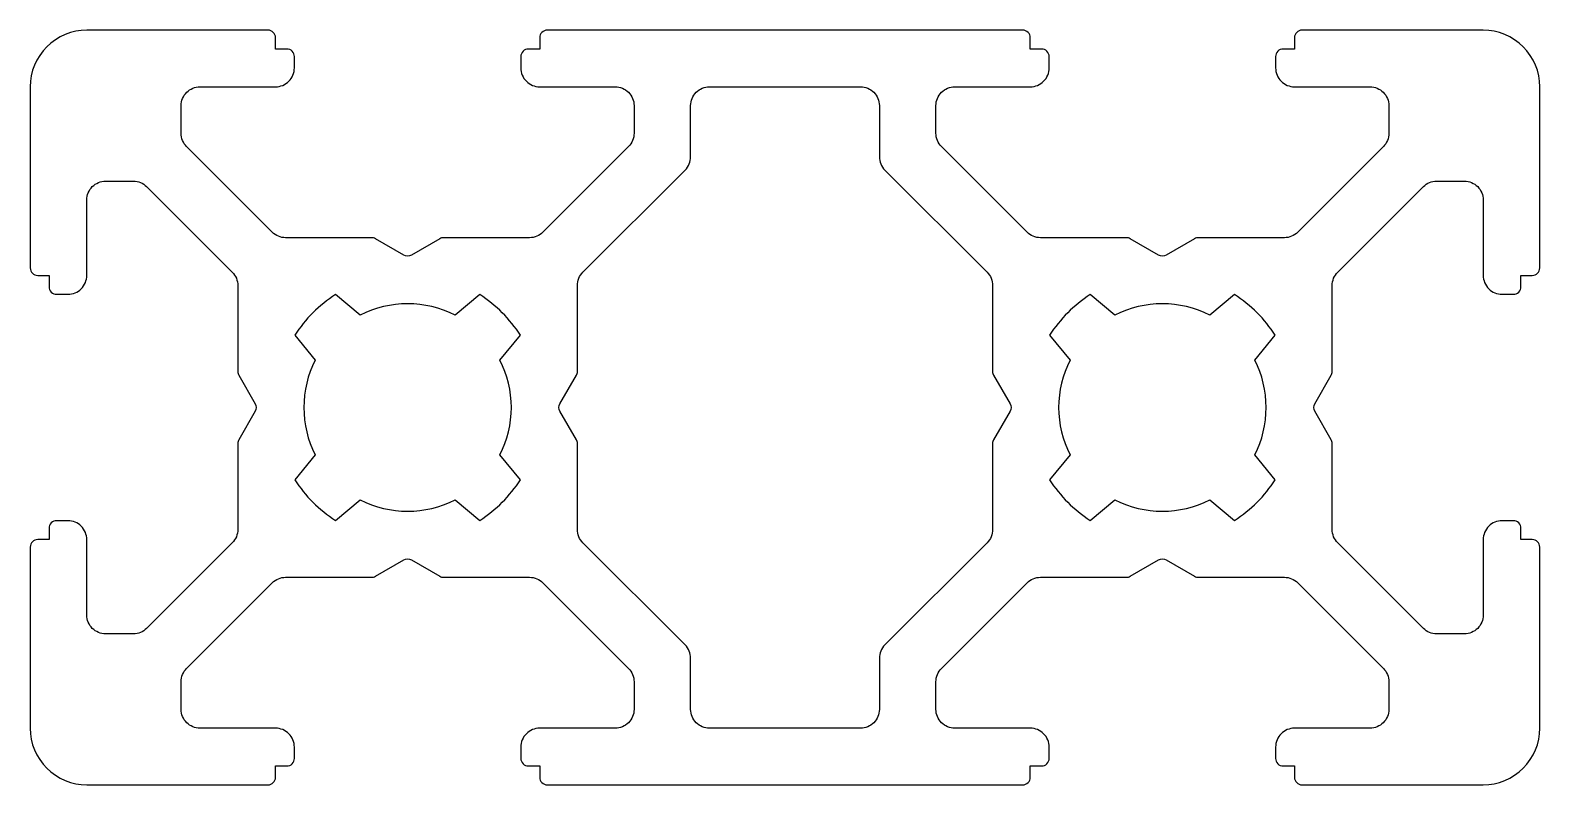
# Model space of a CAD drawing. Header units: millimetres. Extents: x -10 to 30, y -10 to 10.
import ezdxf

# ---------------------------------------------------------------- set-up
doc = ezdxf.new("R2010")
doc.units = ezdxf.units.MM
doc.layers.get('0').update_dxf_attribs({"linetype": 'CONTINUOUS'})

msp = doc.modelspace()

# ---------------------------------------------------------------- linework, layer by layer
for points in [[(-8.5, 10, 0.414214), (-10, 8.5), (-10, 3.7, 0.414214), (-9.8, 3.5), (-9.5, 3.5), (-9.5, 3.2, 0.414214), (-9.3, 3), (-9, 3, 0.414214), (-8.5, 3.5), (-8.5, 5.5, -0.414214), (-8, 6), (-7.268, 6, -0.198912), (-6.914, 5.854), (-4.646, 3.586, -0.198912), (-4.5, 3.232), (-4.5, 0.954, 0.131652), (-4.473, 0.854), (-4.038, 0.1, -0.267949), (-4.038, -0.1), (-4.473, -0.854, 0.131652), (-4.5, -0.954), (-4.5, -3.232, -0.198912), (-4.646, -3.586), (-6.914, -5.854, -0.198912), (-7.268, -6), (-8, -6, -0.414214), (-8.5, -5.5), (-8.5, -3.5, 0.414214), (-9, -3), (-9.3, -3, 0.414214), (-9.5, -3.2), (-9.5, -3.5), (-9.8, -3.5, 0.414214), (-10, -3.7), (-10, -8.5, 0.414214), (-8.5, -10), (-3.7, -10, 0.414214), (-3.5, -9.8), (-3.5, -9.5), (-3.2, -9.5, 0.414214), (-3, -9.3), (-3, -9, 0.414214), (-3.5, -8.5), (-5.5, -8.5, -0.414214), (-6, -8), (-6, -7.268, -0.198912), (-5.854, -6.914), (-3.586, -4.646, -0.198912), (-3.232, -4.5), (-0.954, -4.5, 0.131653), (-0.854, -4.473), (-0.1, -4.038, -0.267949), (0.1, -4.038), (0.854, -4.473, 0.131653), (0.954, -4.5), (3.232, -4.5, -0.198912), (3.586, -4.646), (5.854, -6.914, -0.198912), (6, -7.268), (6, -8, -0.414214), (5.5, -8.5), (3.5, -8.5, 0.414214), (3, -9), (3, -9.3, 0.414214), (3.2, -9.5), (3.5, -9.5), (3.5, -9.8, 0.414214), (3.7, -10), (16.3, -10, 0.414214), (16.5, -9.8), (16.5, -9.5), (16.8, -9.5, 0.414214), (17, -9.3), (17, -9, 0.414214), (16.5, -8.5), (14.5, -8.5, -0.414214), (14, -8), (14, -7.268, -0.198912), (14.146, -6.914), (16.414, -4.646, -0.198912), (16.768, -4.5), (19.046, -4.5, 0.131653), (19.146, -4.473), (19.9, -4.038, -0.267949), (20.1, -4.038), (20.854, -4.473, 0.131653), (20.954, -4.5), (23.232, -4.5, -0.198912), (23.586, -4.646), (25.854, -6.914, -0.198912), (26, -7.268), (26, -8, -0.414214), (25.5, -8.5), (23.5, -8.5, 0.414214), (23, -9), (23, -9.3, 0.414214), (23.2, -9.5), (23.5, -9.5), (23.5, -9.8, 0.414214), (23.7, -10), (28.5, -10, 0.414214), (30, -8.5), (30, -3.7, 0.414214), (29.8, -3.5), (29.5, -3.5), (29.5, -3.2, 0.414214), (29.3, -3), (29, -3, 0.414214), (28.5, -3.5), (28.5, -5.5, -0.414214), (28, -6), (27.268, -6, -0.198912), (26.914, -5.854), (24.646, -3.586, -0.198912), (24.5, -3.232), (24.5, -0.954, 0.131652), (24.473, -0.854), (24.038, -0.1, -0.267949), (24.038, 0.1), (24.473, 0.854, 0.131652), (24.5, 0.954), (24.5, 3.232, -0.198912), (24.646, 3.586), (26.914, 5.854, -0.198912), (27.268, 6), (28, 6, -0.414214), (28.5, 5.5), (28.5, 3.5, 0.414214), (29, 3), (29.3, 3, 0.414214), (29.5, 3.2), (29.5, 3.5), (29.8, 3.5, 0.414214), (30, 3.7), (30, 8.5, 0.414214), (28.5, 10), (23.7, 10, 0.414214), (23.5, 9.8), (23.5, 9.5), (23.2, 9.5, 0.414214), (23, 9.3), (23, 9, 0.414214), (23.5, 8.5), (25.5, 8.5, -0.414214), (26, 8), (26, 7.268, -0.198912), (25.854, 6.914), (23.586, 4.646, -0.198912), (23.232, 4.5), (20.954, 4.5, 0.131653), (20.854, 4.473), (20.1, 4.038, -0.267949), (19.9, 4.038), (19.146, 4.473, 0.131653), (19.046, 4.5), (16.768, 4.5, -0.198912), (16.414, 4.646), (14.146, 6.914, -0.198912), (14, 7.268), (14, 8, -0.414214), (14.5, 8.5), (16.5, 8.5, 0.414214), (17, 9), (17, 9.3, 0.414214), (16.8, 9.5), (16.5, 9.5), (16.5, 9.8, 0.414214), (16.3, 10), (3.7, 10, 0.414214), (3.5, 9.8), (3.5, 9.5), (3.2, 9.5, 0.414214), (3, 9.3), (3, 9, 0.414214), (3.5, 8.5), (5.5, 8.5, -0.414214), (6, 8), (6, 7.268, -0.198912), (5.854, 6.914), (3.586, 4.646, -0.198912), (3.232, 4.5), (0.954, 4.5, 0.131653), (0.854, 4.473), (0.1, 4.038, -0.267949), (-0.1, 4.038), (-0.854, 4.473, 0.131653), (-0.954, 4.5), (-3.232, 4.5, -0.198912), (-3.586, 4.646), (-5.854, 6.914, -0.198912), (-6, 7.268), (-6, 8, -0.414214), (-5.5, 8.5), (-3.5, 8.5, 0.414214), (-3, 9), (-3, 9.3, 0.414214), (-3.2, 9.5), (-3.5, 9.5), (-3.5, 9.8, 0.414214), (-3.7, 10)], [(-8.5, 10, 0.414214), (-10, 8.5), (-10, 3.7, 0.414214), (-9.8, 3.5), (-9.5, 3.5), (-9.5, 3.2, 0.414214), (-9.3, 3), (-9, 3, 0.414214), (-8.5, 3.5), (-8.5, 5.5, -0.414214), (-8, 6), (-7.268, 6, -0.198912), (-6.914, 5.854), (-4.646, 3.586, -0.198912), (-4.5, 3.232), (-4.5, 0.954, 0.131652), (-4.473, 0.854), (-4.038, 0.1, -0.267949), (-4.038, -0.1), (-4.473, -0.854, 0.131652), (-4.5, -0.954), (-4.5, -3.232, -0.198912), (-4.646, -3.586), (-6.914, -5.854, -0.198912), (-7.268, -6), (-8, -6, -0.414214), (-8.5, -5.5), (-8.5, -3.5, 0.414214), (-9, -3), (-9.3, -3, 0.414214), (-9.5, -3.2), (-9.5, -3.5), (-9.8, -3.5, 0.414214), (-10, -3.7), (-10, -8.5, 0.414214), (-8.5, -10), (-3.7, -10, 0.414214), (-3.5, -9.8), (-3.5, -9.5), (-3.2, -9.5, 0.414214), (-3, -9.3), (-3, -9, 0.414214), (-3.5, -8.5), (-5.5, -8.5, -0.414214), (-6, -8), (-6, -7.268, -0.198912), (-5.854, -6.914), (-3.586, -4.646, -0.198912), (-3.232, -4.5), (-0.954, -4.5, 0.131653), (-0.854, -4.473), (-0.1, -4.038, -0.267949), (0.1, -4.038), (0.854, -4.473, 0.131653), (0.954, -4.5), (3.232, -4.5, -0.198912), (3.586, -4.646), (5.854, -6.914, -0.198912), (6, -7.268), (6, -8, -0.414214), (5.5, -8.5), (3.5, -8.5, 0.414214), (3, -9), (3, -9.3, 0.414214), (3.2, -9.5), (3.5, -9.5), (3.5, -9.8, 0.414214), (3.7, -10), (16.3, -10, 0.414214), (16.5, -9.8), (16.5, -9.5), (16.8, -9.5, 0.414214), (17, -9.3), (17, -9, 0.414214), (16.5, -8.5), (14.5, -8.5, -0.414214), (14, -8), (14, -7.268, -0.198912), (14.146, -6.914), (16.414, -4.646, -0.198912), (16.768, -4.5), (19.046, -4.5, 0.131653), (19.146, -4.473), (19.9, -4.038, -0.267949), (20.1, -4.038), (20.854, -4.473, 0.131653), (20.954, -4.5), (23.232, -4.5, -0.198912), (23.586, -4.646), (25.854, -6.914, -0.198912), (26, -7.268), (26, -8, -0.414214), (25.5, -8.5), (23.5, -8.5, 0.414214), (23, -9), (23, -9.3, 0.414214), (23.2, -9.5), (23.5, -9.5), (23.5, -9.8, 0.414214), (23.7, -10), (28.5, -10, 0.414214), (30, -8.5), (30, -3.7, 0.414214), (29.8, -3.5), (29.5, -3.5), (29.5, -3.2, 0.414214), (29.3, -3), (29, -3, 0.414214), (28.5, -3.5), (28.5, -5.5, -0.414214), (28, -6), (27.268, -6, -0.198912), (26.914, -5.854), (24.646, -3.586, -0.198912), (24.5, -3.232), (24.5, -0.954, 0.131652), (24.473, -0.854), (24.038, -0.1, -0.267949), (24.038, 0.1), (24.473, 0.854, 0.131652), (24.5, 0.954), (24.5, 3.232, -0.198912), (24.646, 3.586), (26.914, 5.854, -0.198912), (27.268, 6), (28, 6, -0.414214), (28.5, 5.5), (28.5, 3.5, 0.414214), (29, 3), (29.3, 3, 0.414214), (29.5, 3.2), (29.5, 3.5), (29.8, 3.5, 0.414214), (30, 3.7), (30, 8.5, 0.414214), (28.5, 10), (23.7, 10, 0.414214), (23.5, 9.8), (23.5, 9.5), (23.2, 9.5, 0.414214), (23, 9.3), (23, 9, 0.414214), (23.5, 8.5), (25.5, 8.5, -0.414214), (26, 8), (26, 7.268, -0.198912), (25.854, 6.914), (23.586, 4.646, -0.198912), (23.232, 4.5), (20.954, 4.5, 0.131653), (20.854, 4.473), (20.1, 4.038, -0.267949), (19.9, 4.038), (19.146, 4.473, 0.131653), (19.046, 4.5), (16.768, 4.5, -0.198912), (16.414, 4.646), (14.146, 6.914, -0.198912), (14, 7.268), (14, 8, -0.414214), (14.5, 8.5), (16.5, 8.5, 0.414214), (17, 9), (17, 9.3, 0.414214), (16.8, 9.5), (16.5, 9.5), (16.5, 9.8, 0.414214), (16.3, 10), (3.7, 10, 0.414214), (3.5, 9.8), (3.5, 9.5), (3.2, 9.5, 0.414214), (3, 9.3), (3, 9, 0.414214), (3.5, 8.5), (5.5, 8.5, -0.414214), (6, 8), (6, 7.268, -0.198912), (5.854, 6.914), (3.586, 4.646, -0.198912), (3.232, 4.5), (0.954, 4.5, 0.131653), (0.854, 4.473), (0.1, 4.038, -0.267949), (-0.1, 4.038), (-0.854, 4.473, 0.131653), (-0.954, 4.5), (-3.232, 4.5, -0.198912), (-3.586, 4.646), (-5.854, 6.914, -0.198912), (-6, 7.268), (-6, 8, -0.414214), (-5.5, 8.5), (-3.5, 8.5, 0.414214), (-3, 9), (-3, 9.3, 0.414214), (-3.2, 9.5), (-3.5, 9.5), (-3.5, 9.8, 0.414214), (-3.7, 10)], [(7.354, 6.293, 0.198912), (7.5, 6.646), (7.5, 8, -0.414214), (8, 8.5), (12, 8.5, -0.414214), (12.5, 8), (12.5, 6.646, 0.198912), (12.646, 6.293), (15.354, 3.586, -0.198912), (15.5, 3.232), (15.5, 0.954, 0.131652), (15.527, 0.854), (15.962, 0.1, -0.267949), (15.962, -0.1), (15.527, -0.854, 0.131652), (15.5, -0.954), (15.5, -3.232, -0.198912), (15.354, -3.586), (12.646, -6.293, 0.198912), (12.5, -6.646), (12.5, -8, -0.414214), (12, -8.5), (8, -8.5, -0.414214), (7.5, -8), (7.5, -6.646, 0.198912), (7.354, -6.293), (4.646, -3.586, -0.198912), (4.5, -3.232), (4.5, -0.954, 0.131652), (4.473, -0.854), (4.038, -0.1, -0.267949), (4.038, 0.1), (4.473, 0.854, 0.131652), (4.5, 0.954), (4.5, 3.232, -0.198912), (4.646, 3.586)], [(7.354, 6.293, 0.198912), (7.5, 6.646), (7.5, 8, -0.414214), (8, 8.5), (12, 8.5, -0.414214), (12.5, 8), (12.5, 6.646, 0.198912), (12.646, 6.293), (15.354, 3.586, -0.198912), (15.5, 3.232), (15.5, 0.954, 0.131652), (15.527, 0.854), (15.962, 0.1, -0.267949), (15.962, -0.1), (15.527, -0.854, 0.131652), (15.5, -0.954), (15.5, -3.232, -0.198912), (15.354, -3.586), (12.646, -6.293, 0.198912), (12.5, -6.646), (12.5, -8, -0.414214), (12, -8.5), (8, -8.5, -0.414214), (7.5, -8), (7.5, -6.646, 0.198912), (7.354, -6.293), (4.646, -3.586, -0.198912), (4.5, -3.232), (4.5, -0.954, 0.131652), (4.473, -0.854), (4.038, -0.1, -0.267949), (4.038, 0.1), (4.473, 0.854, 0.131652), (4.5, 0.954), (4.5, 3.232, -0.198912), (4.646, 3.586)], [(-1.91, 2.992, 0.108737), (-2.99, 1.914), (-2.445, 1.258, 0.242178), (-2.445, -1.258), (-2.99, -1.914, 0.108737), (-1.91, -2.992), (-1.258, -2.445, 0.242178), (1.258, -2.445), (1.91, -2.992, 0.108737), (2.99, -1.914), (2.445, -1.258, 0.242178), (2.445, 1.258), (2.99, 1.914, 0.108737), (1.91, 2.992), (1.258, 2.445, 0.242178), (-1.258, 2.445)], [(-1.91, 2.992, 0.108737), (-2.99, 1.914), (-2.445, 1.258, 0.242178), (-2.445, -1.258), (-2.99, -1.914, 0.108737), (-1.91, -2.992), (-1.258, -2.445, 0.242178), (1.258, -2.445), (1.91, -2.992, 0.108737), (2.99, -1.914), (2.445, -1.258, 0.242178), (2.445, 1.258), (2.99, 1.914, 0.108737), (1.91, 2.992), (1.258, 2.445, 0.242178), (-1.258, 2.445)], [(18.09, 2.992, 0.108737), (17.01, 1.914), (17.555, 1.258, 0.242178), (17.555, -1.258), (17.01, -1.914, 0.108737), (18.09, -2.992), (18.742, -2.445, 0.242178), (21.258, -2.445), (21.91, -2.992, 0.108737), (22.99, -1.914), (22.445, -1.258, 0.242178), (22.445, 1.258), (22.99, 1.914, 0.108737), (21.91, 2.992), (21.258, 2.445, 0.242178), (18.742, 2.445)], [(18.09, 2.992, 0.108737), (17.01, 1.914), (17.555, 1.258, 0.242178), (17.555, -1.258), (17.01, -1.914, 0.108737), (18.09, -2.992), (18.742, -2.445, 0.242178), (21.258, -2.445), (21.91, -2.992, 0.108737), (22.99, -1.914), (22.445, -1.258, 0.242178), (22.445, 1.258), (22.99, 1.914, 0.108737), (21.91, 2.992), (21.258, 2.445, 0.242178), (18.742, 2.445)]]:
    msp.add_lwpolyline(points, format="xyb", close=True)

doc.saveas('drawing.dxf')
